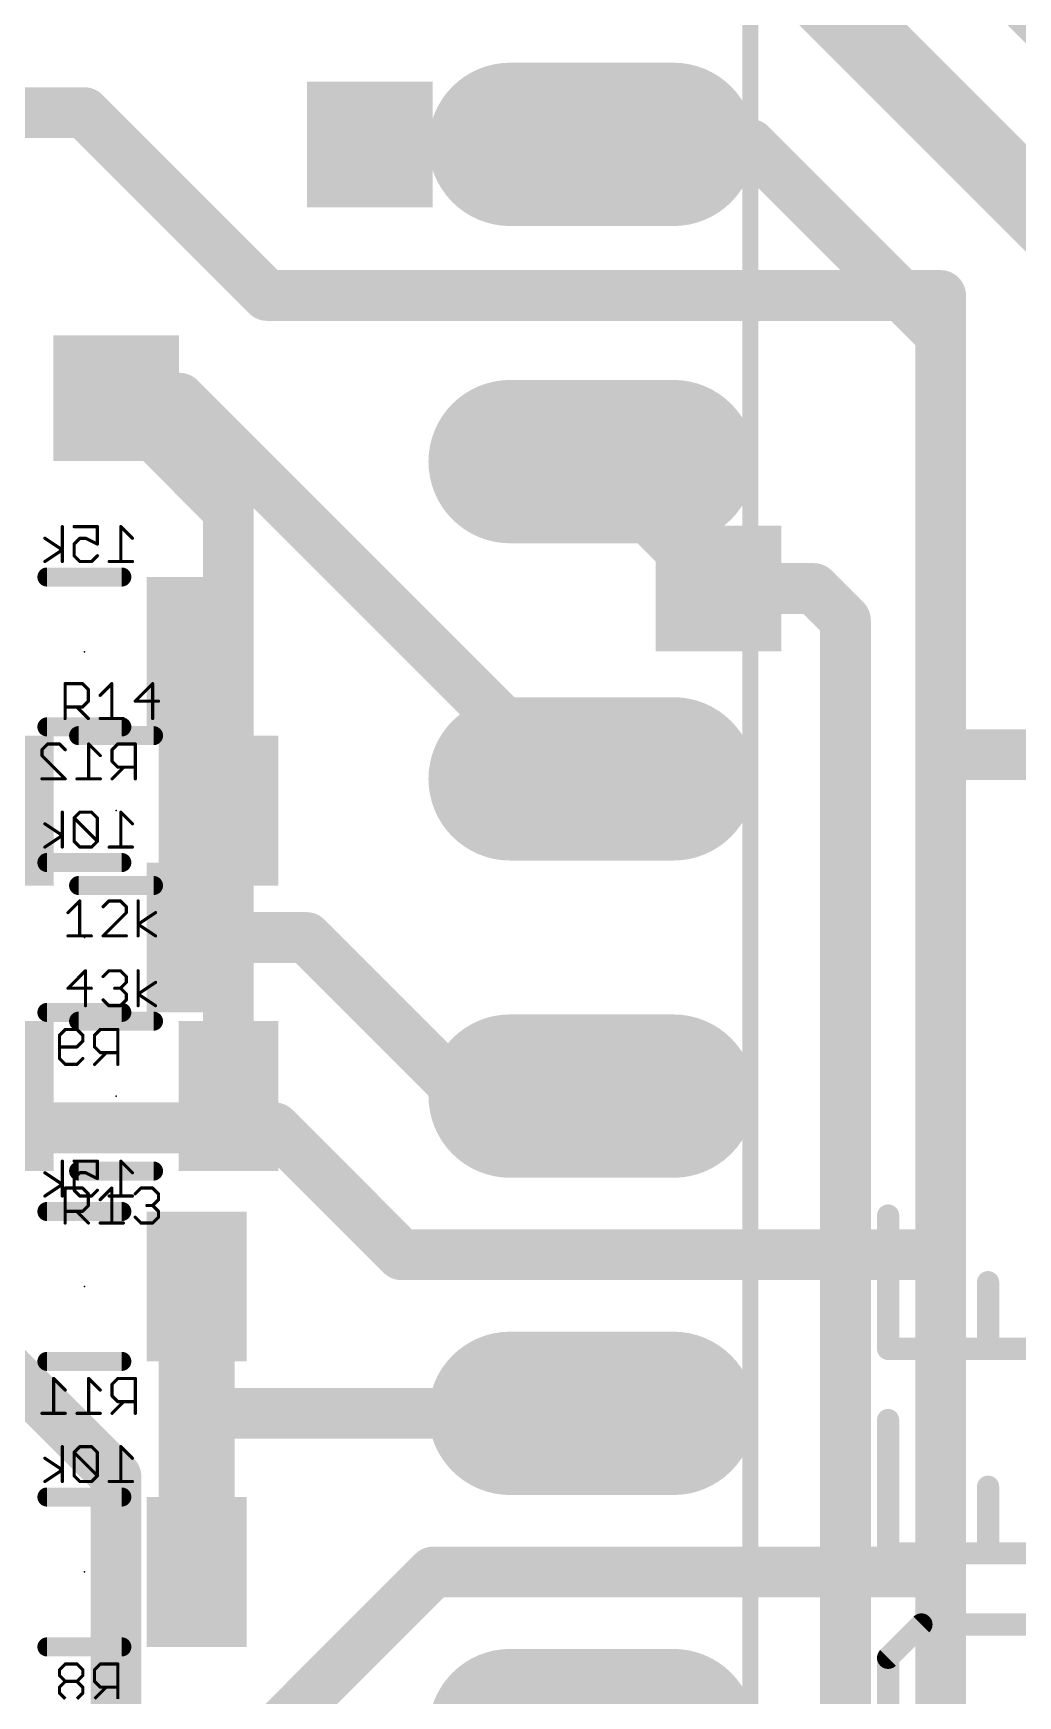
# Model space of a CAD drawing. Extents: x 0 to 107, y 0 to 139.
# Drawn here: x 60.04 to 67.93, y 72.67 to 85.98 of the extents above; entities that cross this region are included whole.
import ezdxf

# ---------------------------------------------------------------- set-up
doc = ezdxf.new("R2010")
doc.units = 0
for name, color, linetype in [('1', 14, 'CONTINUOUS'), ('16', 174, 'CONTINUOUS'), ('17', 94, 'CONTINUOUS'), ('18', 94, 'CONTINUOUS'), ('21', 250, 'CONTINUOUS'), ('22', 250, 'CONTINUOUS'), ('23', 178, 'CONTINUOUS'), ('24', 178, 'CONTINUOUS'), ('25', 250, 'CONTINUOUS'), ('26', 250, 'CONTINUOUS'), ('27', 250, 'CONTINUOUS'), ('28', 250, 'CONTINUOUS')]:
    doc.layers.add(name, color=color, linetype=linetype)

# ---------------------------------------------------------------- blocks, each defined once
blk = doc.blocks.new('RECT')
blk.add_solid([(-0.5, -0.5), (0.5, -0.5), (-0.5, 0.5), (0.5, 0.5)])
blk = doc.blocks.new('LONGP100')
at = {"const_width": 1}
blk.add_lwpolyline([(-0.5, 0), (0.5, 0)], dxfattribs=at)
at = {"const_width": 0.5}
for points in [[(-0.5, 0.25, 1), (-0.5, -0.25)], [(0.5, -0.25, 1), (0.5, 0.25)]]:
    blk.add_lwpolyline(points, format="xyb", dxfattribs=at)
blk = doc.blocks.new('SQUAREV')
blk.add_solid([(-0.5, -0.5), (0.5, -0.5), (-0.5, 0.5), (0.5, 0.5)])

msp = doc.modelspace()

# ---------------------------------------------------------------- linework, layer by layer
at = {"layer": '1'}
for points, const_width in [([(70.104, 84.074), (66.802, 87.376)], 0.4064), ([(66.294, 86.36), (68.58, 84.074)], 0.6096), ([(62.738, 85.09), (65.786, 85.09)], 0.4064), ([(65.786, 85.09), (67.31, 83.566)], 0.4064), ([(67.31, 83.566), (67.31, 68.072)], 0.4064), ([(61.606, 82.158), (60.706, 83.058)], 0.4064), ([(61.606, 79.756), (61.606, 82.158)], 0.4064), ([(65.532, 81.534), (66.294, 81.534)], 0.4064), ([(66.294, 81.534), (66.548, 81.28)], 0.4064), ([(66.548, 81.28), (66.548, 68.58)], 0.4064), ([(61.606, 77.47), (61.606, 79.756)], 0.4064), ([(60.706, 74.422), (59.806, 75.322)], 0.4064), ([(60.706, 72.02), (60.706, 74.422)], 0.4064)]:
    msp.add_lwpolyline(points, dxfattribs=dict(at, const_width=const_width))
at = {"layer": '1', "const_width": 0.2032}
for points in [[(62.738, 85.1916, 1), (62.738, 84.9884)], [(65.8578, 85.1618, 1), (65.7142, 85.0182)], [(65.786, 84.9884, 1), (65.786, 85.1916)], [(67.4116, 83.566, 1), (67.2084, 83.566)], [(67.2382, 83.4942, 1), (67.3818, 83.6378)], [(60.7778, 83.1298, 1), (60.6342, 82.9862)], [(61.7076, 82.158, 1), (61.5044, 82.158)], [(61.5342, 82.0862, 1), (61.6778, 82.2298)], [(65.532, 81.6356, 1), (65.532, 81.4324)], [(66.3658, 81.6058, 1), (66.2222, 81.4622)], [(66.294, 81.4324, 1), (66.294, 81.6356)], [(66.6496, 81.28, 1), (66.4464, 81.28)], [(66.4762, 81.2082, 1), (66.6198, 81.3518)], [(61.7076, 79.756, 1), (61.5044, 79.756)], [(61.5044, 79.756, 1), (61.7076, 79.756)], [(61.5044, 77.47, 1), (61.7076, 77.47)], [(60.8076, 74.422, 1), (60.6044, 74.422)], [(60.6342, 74.3502, 1), (60.7778, 74.4938)]]:
    msp.add_lwpolyline(points, format="xyb", dxfattribs=at)
at = {"layer": '16'}
for points, const_width in [([(60.452, 85.344), (59.182, 85.344)], 0.4064), ([(61.916, 83.88), (60.452, 85.344)], 0.4064), ([(64.516, 85.09), (62.738, 85.09)], 0.4064), ([(67.31, 83.88), (61.916, 83.88)], 0.4064), ([(67.31, 83.88), (67.31, 80.204)], 0.4064), ([(61.214, 83.058), (60.706, 83.058)], 0.4064), ([(64.262, 80.01), (61.214, 83.058)], 0.4064), ([(64.516, 82.55), (65.532, 81.534)], 0.4064), ([(61.352, 81.026), (61.352, 78.74)], 0.6096), ([(67.31, 80.204), (67.31, 76.2)], 0.4064), ([(70.231, 80.204), (67.31, 80.204)], 0.4064), ([(64.516, 80.01), (64.262, 80.01)], 0.4064), ([(62.23, 78.74), (61.352, 78.74)], 0.4064), ([(63.5, 77.47), (62.23, 78.74)], 0.4064), ([(64.516, 77.47), (63.5, 77.47)], 0.4064), ([(61.976, 77.216), (59.552, 77.216)], 0.4064), ([(62.992, 76.2), (61.976, 77.216)], 0.4064), ([(67.31, 76.2), (62.992, 76.2)], 0.4064), ([(67.31, 76.2), (67.31, 73.66)], 0.4064), ([(61.352, 75.946), (61.352, 74.93)], 0.6096), ([(61.352, 74.93), (61.352, 73.66)], 0.6096), ([(64.516, 74.93), (61.352, 74.93)], 0.4064), ([(63.246, 73.66), (61.976, 72.39)], 0.4064), ([(67.31, 73.66), (63.246, 73.66)], 0.4064), ([(67.31, 70.298), (67.31, 73.66)], 0.4064)]:
    msp.add_lwpolyline(points, dxfattribs=dict(at, const_width=const_width))
for points, const_width in [([(60.5238, 85.4158, 1), (60.3802, 85.2722)], 0.2032), ([(60.452, 85.2424, 1), (60.452, 85.4456)], 0.2032), ([(62.738, 85.1916, 1), (62.738, 84.9884)], 0.2032), ([(64.516, 84.9884, 1), (64.516, 85.1916)], 0.2032), ([(61.916, 83.9816, 1), (61.916, 83.7784)], 0.2032), ([(61.8442, 83.8082, 1), (61.9878, 83.9518)], 0.2032), ([(67.4116, 83.88, 1), (67.2084, 83.88)], 0.2032), ([(67.31, 83.7784, 1), (67.31, 83.9816)], 0.2032), ([(60.706, 83.1596, 1), (60.706, 82.9564)], 0.2032), ([(61.2858, 83.1298, 1), (61.1422, 82.9862)], 0.2032), ([(61.214, 82.9564, 1), (61.214, 83.1596)], 0.2032), ([(64.5878, 82.6218, 1), (64.4442, 82.4782)], 0.2032), ([(65.4602, 81.4622, 1), (65.6038, 81.6058)], 0.2032), ([(61.5044, 81.026, 1), (61.1996, 81.026)], 0.3048), ([(67.4116, 80.204, 1), (67.2084, 80.204)], 0.2032), ([(67.31, 80.3056, 1), (67.31, 80.1024)], 0.2032), ([(67.2084, 80.204, 1), (67.4116, 80.204)], 0.2032), ([(64.262, 80.1116, 1), (64.262, 79.9084)], 0.2032), ([(64.1902, 79.9382, 1), (64.3338, 80.0818)], 0.2032), ([(64.516, 79.9084, 1), (64.516, 80.1116)], 0.2032), ([(61.352, 78.8416, 1), (61.352, 78.6384)], 0.2032), ([(62.3018, 78.8118, 1), (62.1582, 78.6682)], 0.2032), ([(62.23, 78.6384, 1), (62.23, 78.8416)], 0.2032), ([(61.1996, 78.74, 1), (61.5044, 78.74)], 0.3048), ([(63.5, 77.5716, 1), (63.5, 77.3684)], 0.2032), ([(63.4282, 77.3982, 1), (63.5718, 77.5418)], 0.2032), ([(64.516, 77.3684, 1), (64.516, 77.5716)], 0.2032), ([(62.0478, 77.2878, 1), (61.9042, 77.1442)], 0.2032), ([(61.976, 77.1144, 1), (61.976, 77.3176)], 0.2032), ([(62.992, 76.3016, 1), (62.992, 76.0984)], 0.2032), ([(62.9202, 76.1282, 1), (63.0638, 76.2718)], 0.2032), ([(67.4116, 76.2, 1), (67.2084, 76.2)], 0.2032), ([(67.2084, 76.2, 1), (67.4116, 76.2)], 0.2032), ([(67.31, 76.0984, 1), (67.31, 76.3016)], 0.2032), ([(61.5044, 75.946, 1), (61.1996, 75.946)], 0.3048), ([(61.5044, 74.93, 1), (61.1996, 74.93)], 0.3048), ([(61.1996, 74.93, 1), (61.5044, 74.93)], 0.3048), ([(61.352, 75.0316, 1), (61.352, 74.8284)], 0.2032), ([(64.516, 74.8284, 1), (64.516, 75.0316)], 0.2032), ([(61.1996, 73.66, 1), (61.5044, 73.66)], 0.3048), ([(63.246, 73.7616, 1), (63.246, 73.5584)], 0.2032), ([(63.3178, 73.5882, 1), (63.1742, 73.7318)], 0.2032), ([(67.4116, 73.66, 1), (67.2084, 73.66)], 0.2032), ([(67.2084, 73.66, 1), (67.4116, 73.66)], 0.2032), ([(67.31, 73.5584, 1), (67.31, 73.7616)], 0.2032)]:
    msp.add_lwpolyline(points, format="xyb", dxfattribs=dict(at, const_width=const_width))
at = {"layer": '21'}
for points, const_width in [([(65.786, 104.14), (65.786, 68.58)], 0.127), ([(60.406, 80.356), (61.006, 80.356)], 0.1524), ([(60.406, 79.156), (61.006, 79.156)], 0.1524), ([(61.006, 78.07), (60.406, 78.07)], 0.1524), ([(61.006, 76.87), (60.406, 76.87)], 0.1524)]:
    msp.add_lwpolyline(points, dxfattribs=dict(at, const_width=const_width))
at = {"layer": '21', "const_width": 0.0762}
for points in [[(60.406, 80.3941, 1), (60.406, 80.3179)], [(61.006, 80.3179, 1), (61.006, 80.3941)], [(60.406, 79.1941, 1), (60.406, 79.1179)], [(61.006, 79.1179, 1), (61.006, 79.1941)], [(60.406, 78.1081, 1), (60.406, 78.0319)], [(61.006, 78.0319, 1), (61.006, 78.1081)], [(60.406, 76.9081, 1), (60.406, 76.8319)], [(61.006, 76.8319, 1), (61.006, 76.9081)]]:
    msp.add_lwpolyline(points, format="xyb", dxfattribs=at)
at = {"layer": '22', "const_width": 0.1524}
for points in [[(60.152, 81.626), (60.752, 81.626)], [(60.152, 80.426), (60.752, 80.426)], [(60.152, 79.34), (60.752, 79.34)], [(60.152, 78.14), (60.752, 78.14)], [(60.152, 76.546), (60.752, 76.546)], [(60.152, 75.346), (60.752, 75.346)], [(60.152, 74.26), (60.752, 74.26)], [(60.152, 73.06), (60.752, 73.06)]]:
    msp.add_lwpolyline(points, dxfattribs=at)
at = {"layer": '22', "const_width": 0.0762}
for points in [[(60.152, 81.6641, 1), (60.152, 81.5879)], [(60.752, 81.5879, 1), (60.752, 81.6641)], [(60.152, 80.4641, 1), (60.152, 80.3879)], [(60.752, 80.3879, 1), (60.752, 80.4641)], [(60.152, 79.3781, 1), (60.152, 79.3019)], [(60.752, 79.3019, 1), (60.752, 79.3781)], [(60.152, 78.1781, 1), (60.152, 78.1019)], [(60.752, 78.1019, 1), (60.752, 78.1781)], [(60.152, 76.5841, 1), (60.152, 76.5079)], [(60.752, 76.5079, 1), (60.752, 76.5841)], [(60.152, 75.3841, 1), (60.152, 75.3079)], [(60.752, 75.3079, 1), (60.752, 75.3841)], [(60.152, 74.2981, 1), (60.152, 74.2219)], [(60.752, 74.2219, 1), (60.752, 74.2981)], [(60.152, 73.0981, 1), (60.152, 73.0219)], [(60.752, 73.0219, 1), (60.752, 73.0981)]]:
    msp.add_lwpolyline(points, format="xyb", dxfattribs=at)
at = {"layer": '23'}
for p in [(60.706, 79.756), (60.706, 77.47)]:
    msp.add_point(p, dxfattribs=at)
at = {"layer": '24'}
for p in [(60.452, 81.026), (60.452, 78.74), (60.452, 75.946), (60.452, 73.66)]:
    msp.add_point(p, dxfattribs=at)
at = {"layer": '25'}
for points, const_width in [([(60.2977, 80.4926), (60.2977, 80.7722)], 0.0254), ([(60.2977, 80.7722), (60.4375, 80.7722)], 0.0254), ([(60.4375, 80.7722), (60.4841, 80.7256)], 0.0254), ([(60.4841, 80.7256), (60.4841, 80.6324)], 0.0254), ([(60.5784, 80.679), (60.6716, 80.7722)], 0.0254), ([(60.6716, 80.7722), (60.6716, 80.4926)], 0.0254), ([(60.9988, 80.7722), (60.859, 80.6324)], 0.0254), ([(60.9988, 80.4926), (60.9988, 80.7722)], 0.0254), ([(60.4375, 80.5858), (60.2977, 80.5858)], 0.0254), ([(60.3909, 80.5858), (60.4841, 80.4926)], 0.0254), ([(60.4841, 80.6324), (60.4375, 80.5858)], 0.0254), ([(60.859, 80.6324), (61.0455, 80.6324)], 0.0254), ([(60.5784, 80.4926), (60.7648, 80.4926)], 0.0254), ([(60.2977, 76.454), (60.2977, 76.7336)], 0.0254), ([(60.2977, 76.7336), (60.4375, 76.7336)], 0.0254), ([(60.4375, 76.7336), (60.4841, 76.687)], 0.0254), ([(60.4841, 76.687), (60.4841, 76.5938)], 0.0254), ([(60.5784, 76.6404), (60.6716, 76.7336)], 0.0254), ([(60.6716, 76.7336), (60.6716, 76.454)], 0.0254), ([(60.859, 76.687), (60.9056, 76.7336)], 0.0254), ([(60.9056, 76.7336), (60.9988, 76.7336)], 0.0254), ([(60.9988, 76.7336), (61.0454, 76.687)], 0.0254), ([(61.0454, 76.687), (61.0454, 76.6404)], 0.0254), ([(60.4375, 76.5472), (60.2977, 76.5472)], 0.0254), ([(60.3909, 76.5472), (60.4841, 76.454)], 0.0254), ([(60.4841, 76.5938), (60.4375, 76.5472)], 0.0254), ([(60.9988, 76.5938), (60.9522, 76.5938)], 0.0254), ([(61.0454, 76.6404), (60.9988, 76.5938)], 0.0254), ([(60.9988, 76.5938), (61.0454, 76.5472)], 0.0254), ([(61.0454, 76.5472), (61.0454, 76.5006)], 0.0254), ([(66.8895, 75.4462), (66.8895, 76.514)], 0.1778), ([(60.5784, 76.454), (60.7648, 76.454)], 0.0254), ([(60.9056, 76.454), (60.859, 76.5006)], 0.0254), ([(60.9988, 76.454), (60.9056, 76.454)], 0.0254), ([(61.0454, 76.5006), (60.9988, 76.454)], 0.0254), ([(67.6903, 75.4462), (67.6903, 75.9801)], 0.1778), ([(68.4911, 75.4462), (66.8895, 75.4462)], 0.1778), ([(66.8895, 73.8091), (66.8895, 74.8768)], 0.1778), ([(67.6903, 73.8091), (67.6903, 74.3429)], 0.1778), ([(68.4911, 73.8091), (66.8895, 73.8091)], 0.1778), ([(67.1565, 73.2396), (66.8895, 72.9727)], 0.1778), ([(68.2242, 73.2396), (67.1565, 73.2396)], 0.1778), ([(66.8895, 72.9727), (66.8895, 72.4389)], 0.1778)]:
    msp.add_lwpolyline(points, dxfattribs=dict(at, const_width=const_width))
for points, const_width in [([(60.2977, 80.7786, 1), (60.2977, 80.7659)], 0.0127), ([(60.3041, 80.7722, 1), (60.2914, 80.7722)], 0.0127), ([(60.442, 80.7767, 1), (60.433, 80.7677)], 0.0127), ([(60.4375, 80.7659, 1), (60.4375, 80.7786)], 0.0127), ([(60.4905, 80.7256, 1), (60.4778, 80.7256)], 0.0127), ([(60.4797, 80.7211, 1), (60.4886, 80.7301)], 0.0127), ([(60.5739, 80.6835, 1), (60.5829, 80.6745)], 0.0127), ([(60.6779, 80.7722, 1), (60.6652, 80.7722)], 0.0127), ([(60.6761, 80.7677, 1), (60.6671, 80.7767)], 0.0127), ([(61.0052, 80.7722, 1), (60.9925, 80.7722)], 0.0127), ([(61.0033, 80.7677, 1), (60.9944, 80.7767)], 0.0127), ([(60.2977, 80.5922, 1), (60.2977, 80.5795)], 0.0127), ([(60.3954, 80.5903, 1), (60.3864, 80.5813)], 0.0127), ([(60.433, 80.5903, 1), (60.442, 80.5813)], 0.0127), ([(60.4375, 80.5795, 1), (60.4375, 80.5922)], 0.0127), ([(60.4778, 80.6324, 1), (60.4905, 80.6324)], 0.0127), ([(60.4886, 80.6279, 1), (60.4797, 80.6369)], 0.0127), ([(60.859, 80.6388, 1), (60.859, 80.6261)], 0.0127), ([(60.8545, 80.6369, 1), (60.8635, 80.6279)], 0.0127), ([(61.0455, 80.6261, 1), (61.0455, 80.6388)], 0.0127), ([(60.2914, 80.4926, 1), (60.3041, 80.4926)], 0.0127), ([(60.4797, 80.4881, 1), (60.4886, 80.4971)], 0.0127), ([(60.5784, 80.499, 1), (60.5784, 80.4863)], 0.0127), ([(60.6652, 80.4926, 1), (60.6779, 80.4926)], 0.0127), ([(60.7648, 80.4863, 1), (60.7648, 80.499)], 0.0127), ([(60.9925, 80.4926, 1), (61.0052, 80.4926)], 0.0127), ([(60.2977, 76.74, 1), (60.2977, 76.7273)], 0.0127), ([(60.3041, 76.7336, 1), (60.2914, 76.7336)], 0.0127), ([(60.442, 76.7381, 1), (60.433, 76.7291)], 0.0127), ([(60.4375, 76.7273, 1), (60.4375, 76.74)], 0.0127), ([(60.4905, 76.687, 1), (60.4778, 76.687)], 0.0127), ([(60.4797, 76.6825, 1), (60.4886, 76.6915)], 0.0127), ([(60.6779, 76.7336, 1), (60.6652, 76.7336)], 0.0127), ([(60.6761, 76.7291, 1), (60.6671, 76.7381)], 0.0127), ([(60.8545, 76.6915, 1), (60.8635, 76.6825)], 0.0127), ([(60.9056, 76.74, 1), (60.9056, 76.7273)], 0.0127), ([(60.9101, 76.7291, 1), (60.9011, 76.7381)], 0.0127), ([(61.0033, 76.7381, 1), (60.9944, 76.7291)], 0.0127), ([(60.9988, 76.7273, 1), (60.9988, 76.74)], 0.0127), ([(61.0518, 76.687, 1), (61.0391, 76.687)], 0.0127), ([(61.041, 76.6825, 1), (61.0499, 76.6915)], 0.0127), ([(60.2977, 76.5536, 1), (60.2977, 76.5409)], 0.0127), ([(60.3954, 76.5517, 1), (60.3864, 76.5427)], 0.0127), ([(60.433, 76.5517, 1), (60.442, 76.5427)], 0.0127), ([(60.4375, 76.5409, 1), (60.4375, 76.5536)], 0.0127), ([(60.4778, 76.5938, 1), (60.4905, 76.5938)], 0.0127), ([(60.4886, 76.5893, 1), (60.4797, 76.5983)], 0.0127), ([(60.5739, 76.6449, 1), (60.5829, 76.6359)], 0.0127), ([(60.9522, 76.6002, 1), (60.9522, 76.5875)], 0.0127), ([(61.0033, 76.5983, 1), (60.9944, 76.5893)], 0.0127), ([(60.9944, 76.5983, 1), (61.0033, 76.5893)], 0.0127), ([(60.9988, 76.5875, 1), (60.9988, 76.6002)], 0.0127), ([(61.0391, 76.6404, 1), (61.0518, 76.6404)], 0.0127), ([(61.0518, 76.5472, 1), (61.0391, 76.5472)], 0.0127), ([(61.0499, 76.6359, 1), (61.041, 76.6449)], 0.0127), ([(61.041, 76.5427, 1), (61.0499, 76.5517)], 0.0127), ([(66.934, 76.514, 1), (66.8451, 76.514)], 0.0889), ([(60.2914, 76.454, 1), (60.3041, 76.454)], 0.0127), ([(60.4797, 76.4495, 1), (60.4886, 76.4585)], 0.0127), ([(60.5784, 76.4604, 1), (60.5784, 76.4477)], 0.0127), ([(60.6652, 76.454, 1), (60.6779, 76.454)], 0.0127), ([(60.7648, 76.4477, 1), (60.7648, 76.4604)], 0.0127), ([(60.8635, 76.5051, 1), (60.8545, 76.4961)], 0.0127), ([(60.9056, 76.4604, 1), (60.9056, 76.4477)], 0.0127), ([(60.9011, 76.4495, 1), (60.9101, 76.4585)], 0.0127), ([(60.9944, 76.4585, 1), (61.0033, 76.4495)], 0.0127), ([(60.9988, 76.4477, 1), (60.9988, 76.4604)], 0.0127), ([(61.0391, 76.5006, 1), (61.0518, 76.5006)], 0.0127), ([(61.0499, 76.4961, 1), (61.041, 76.5051)], 0.0127), ([(67.7348, 75.9801, 1), (67.6459, 75.9801)], 0.0889), ([(66.8895, 75.4907, 1), (66.8895, 75.4018)], 0.0889), ([(66.8451, 75.4462, 1), (66.934, 75.4462)], 0.0889), ([(67.6459, 75.4462, 1), (67.7348, 75.4462)], 0.0889), ([(66.934, 74.8768, 1), (66.8451, 74.8768)], 0.0889), ([(67.7348, 74.3429, 1), (67.6459, 74.3429)], 0.0889), ([(66.8895, 73.8535, 1), (66.8895, 73.7646)], 0.0889), ([(66.8451, 73.8091, 1), (66.934, 73.8091)], 0.0889), ([(67.6459, 73.8091, 1), (67.7348, 73.8091)], 0.0889), ([(67.1565, 73.2841, 1), (67.1565, 73.1952)], 0.0889), ([(67.1879, 73.2082, 1), (67.125, 73.2711)], 0.0889), ([(66.934, 72.9727, 1), (66.8451, 72.9727)], 0.0889), ([(66.8581, 73.0041, 1), (66.921, 72.9413)], 0.0889)]:
    msp.add_lwpolyline(points, format="xyb", dxfattribs=dict(at, const_width=const_width))
at = {"layer": '26', "const_width": 0.0254}
for points in [[(60.1126, 80.243), (60.1592, 80.2896)], [(60.1592, 80.2896), (60.2524, 80.2896)], [(60.2524, 80.2896), (60.299, 80.243)], [(60.5796, 80.1964), (60.4864, 80.2896)], [(60.4864, 80.2896), (60.4864, 80.01)], [(60.7205, 80.2896), (60.6739, 80.243)], [(60.8603, 80.2896), (60.7205, 80.2896)], [(60.8603, 80.01), (60.8603, 80.2896)], [(60.1126, 80.1964), (60.1126, 80.243)], [(60.299, 80.01), (60.1126, 80.1964)], [(60.6739, 80.243), (60.6739, 80.1498)], [(60.6739, 80.1498), (60.7205, 80.1032)], [(60.1126, 80.01), (60.299, 80.01)], [(60.5796, 80.01), (60.3932, 80.01)], [(60.7671, 80.1032), (60.6739, 80.01)], [(60.7205, 80.1032), (60.8603, 80.1032)], [(60.2529, 77.957), (60.2995, 78.0036)], [(60.2995, 78.0036), (60.3927, 78.0036)], [(60.3927, 78.0036), (60.4393, 77.957)], [(60.5801, 78.0036), (60.5335, 77.957)], [(60.72, 78.0036), (60.5801, 78.0036)], [(60.72, 77.724), (60.72, 78.0036)], [(60.2529, 77.7706), (60.2529, 77.957)], [(60.3927, 77.8638), (60.2529, 77.8638)], [(60.4393, 77.9104), (60.3927, 77.8638)], [(60.4393, 77.957), (60.4393, 77.9104)], [(60.5335, 77.957), (60.5335, 77.8638)], [(60.5335, 77.8638), (60.5801, 77.8172)], [(60.2995, 77.724), (60.2529, 77.7706)], [(60.3927, 77.724), (60.2995, 77.724)], [(60.4393, 77.7706), (60.3927, 77.724)], [(60.6267, 77.8172), (60.5335, 77.724)], [(60.5801, 77.8172), (60.72, 77.8172)], [(60.299, 75.1164), (60.2058, 75.2096)], [(60.2058, 75.2096), (60.2058, 74.93)], [(60.5796, 75.1164), (60.4864, 75.2096)], [(60.4864, 75.2096), (60.4864, 74.93)], [(60.7205, 75.2096), (60.6739, 75.163)], [(60.8603, 75.2096), (60.7205, 75.2096)], [(60.8603, 74.93), (60.8603, 75.2096)], [(60.6739, 75.163), (60.6739, 75.0698)], [(60.6739, 75.0698), (60.7205, 75.0232)], [(60.299, 74.93), (60.1126, 74.93)], [(60.5796, 74.93), (60.3932, 74.93)], [(60.7671, 75.0232), (60.6739, 74.93)], [(60.7205, 75.0232), (60.8603, 75.0232)], [(60.2995, 72.9236), (60.2529, 72.877)], [(60.2529, 72.877), (60.2529, 72.8304)], [(60.2529, 72.8304), (60.2995, 72.7838)], [(60.3927, 72.9236), (60.2995, 72.9236)], [(60.4393, 72.877), (60.3927, 72.9236)], [(60.3927, 72.7838), (60.4393, 72.8304)], [(60.4393, 72.8304), (60.4393, 72.877)], [(60.5801, 72.9236), (60.5335, 72.877)], [(60.5335, 72.877), (60.5335, 72.7838)], [(60.72, 72.9236), (60.5801, 72.9236)], [(60.72, 72.644), (60.72, 72.9236)], [(60.2995, 72.7838), (60.2529, 72.7372)], [(60.2529, 72.7372), (60.2529, 72.6906)], [(60.2529, 72.6906), (60.2995, 72.644)], [(60.3927, 72.7838), (60.2995, 72.7838)], [(60.4393, 72.7372), (60.3927, 72.7838)], [(60.3927, 72.644), (60.4393, 72.6906)], [(60.4393, 72.6906), (60.4393, 72.7372)], [(60.5335, 72.7838), (60.5801, 72.7372)], [(60.6267, 72.7372), (60.5335, 72.644)], [(60.5801, 72.7372), (60.72, 72.7372)]]:
    msp.add_lwpolyline(points, dxfattribs=at)
at = {"layer": '26', "const_width": 0.0127}
for points in [[(60.1592, 80.296, 1), (60.1592, 80.2833)], [(60.1636, 80.2851, 1), (60.1547, 80.2941)], [(60.2569, 80.2941, 1), (60.2479, 80.2851)], [(60.2524, 80.2833, 1), (60.2524, 80.296)], [(60.4909, 80.2941, 1), (60.4819, 80.2851)], [(60.4928, 80.2896, 1), (60.4801, 80.2896)], [(60.7205, 80.296, 1), (60.7205, 80.2833)], [(60.725, 80.2851, 1), (60.716, 80.2941)], [(60.8666, 80.2896, 1), (60.8539, 80.2896)], [(60.8603, 80.2833, 1), (60.8603, 80.296)], [(60.1189, 80.243, 1), (60.1062, 80.243)], [(60.1081, 80.2475, 1), (60.117, 80.2385)], [(60.117, 80.2009, 1), (60.1081, 80.1919)], [(60.1062, 80.1964, 1), (60.1189, 80.1964)], [(60.2945, 80.2385, 1), (60.3035, 80.2475)], [(60.5751, 80.1919, 1), (60.5841, 80.2009)], [(60.6802, 80.243, 1), (60.6675, 80.243)], [(60.6694, 80.2475, 1), (60.6783, 80.2385)], [(60.6783, 80.1543, 1), (60.6694, 80.1453)], [(60.6675, 80.1498, 1), (60.6802, 80.1498)], [(60.1126, 80.0164, 1), (60.1126, 80.0037)], [(60.2945, 80.0055, 1), (60.3035, 80.0145)], [(60.299, 80.0037, 1), (60.299, 80.0164)], [(60.3932, 80.0164, 1), (60.3932, 80.0037)], [(60.4801, 80.01, 1), (60.4928, 80.01)], [(60.5796, 80.0037, 1), (60.5796, 80.0164)], [(60.6694, 80.0145, 1), (60.6783, 80.0055)], [(60.7205, 80.1096, 1), (60.7205, 80.0969)], [(60.716, 80.0987, 1), (60.725, 80.1077)], [(60.7716, 80.0987, 1), (60.7626, 80.1077)], [(60.8539, 80.01, 1), (60.8666, 80.01)], [(60.8603, 80.0969, 1), (60.8603, 80.1096)], [(60.2995, 78.01, 1), (60.2995, 77.9973)], [(60.304, 77.9991, 1), (60.295, 78.0081)], [(60.3972, 78.0081, 1), (60.3882, 77.9991)], [(60.3927, 77.9973, 1), (60.3927, 78.01)], [(60.5801, 78.01, 1), (60.5801, 77.9973)], [(60.5846, 77.9991, 1), (60.5756, 78.0081)], [(60.7263, 78.0036, 1), (60.7136, 78.0036)], [(60.72, 77.9973, 1), (60.72, 78.01)], [(60.2592, 77.957, 1), (60.2465, 77.957)], [(60.2484, 77.9615, 1), (60.2574, 77.9525)], [(60.2529, 77.8702, 1), (60.2529, 77.8575)], [(60.3882, 77.8683, 1), (60.3972, 77.8593)], [(60.3927, 77.8575, 1), (60.3927, 77.8702)], [(60.4457, 77.957, 1), (60.433, 77.957)], [(60.433, 77.9104, 1), (60.4457, 77.9104)], [(60.4348, 77.9525, 1), (60.4438, 77.9615)], [(60.4438, 77.9059, 1), (60.4348, 77.9149)], [(60.529, 77.9615, 1), (60.538, 77.9525)], [(60.538, 77.8683, 1), (60.529, 77.8593)], [(60.5399, 77.957, 1), (60.5272, 77.957)], [(60.5272, 77.8638, 1), (60.5399, 77.8638)], [(60.2465, 77.7706, 1), (60.2592, 77.7706)], [(60.2574, 77.7751, 1), (60.2484, 77.7661)], [(60.2995, 77.7304, 1), (60.2995, 77.7177)], [(60.295, 77.7195, 1), (60.304, 77.7285)], [(60.3882, 77.7285, 1), (60.3972, 77.7195)], [(60.3927, 77.7177, 1), (60.3927, 77.7304)], [(60.4438, 77.7661, 1), (60.4348, 77.7751)], [(60.529, 77.7285, 1), (60.538, 77.7195)], [(60.5801, 77.8236, 1), (60.5801, 77.8109)], [(60.5756, 77.8127, 1), (60.5846, 77.8217)], [(60.6312, 77.8127, 1), (60.6223, 77.8217)], [(60.72, 77.8109, 1), (60.72, 77.8236)], [(60.7136, 77.724, 1), (60.7263, 77.724)], [(60.2121, 75.2096, 1), (60.1994, 75.2096)], [(60.2103, 75.2141, 1), (60.2013, 75.2051)], [(60.4909, 75.2141, 1), (60.4819, 75.2051)], [(60.4928, 75.2096, 1), (60.4801, 75.2096)], [(60.7205, 75.216, 1), (60.7205, 75.2033)], [(60.725, 75.2051, 1), (60.716, 75.2141)], [(60.8666, 75.2096, 1), (60.8539, 75.2096)], [(60.8603, 75.2033, 1), (60.8603, 75.216)], [(60.2945, 75.1119, 1), (60.3035, 75.1209)], [(60.5751, 75.1119, 1), (60.5841, 75.1209)], [(60.6802, 75.163, 1), (60.6675, 75.163)], [(60.6694, 75.1675, 1), (60.6783, 75.1585)], [(60.6783, 75.0743, 1), (60.6694, 75.0653)], [(60.6675, 75.0698, 1), (60.6802, 75.0698)], [(60.1126, 74.9364, 1), (60.1126, 74.9237)], [(60.299, 74.9237, 1), (60.299, 74.9364)], [(60.3932, 74.9364, 1), (60.3932, 74.9237)], [(60.5796, 74.9237, 1), (60.5796, 74.9364)], [(60.6694, 74.9345, 1), (60.6783, 74.9255)], [(60.7205, 75.0296, 1), (60.7205, 75.0169)], [(60.716, 75.0187, 1), (60.725, 75.0277)], [(60.7716, 75.0187, 1), (60.7626, 75.0277)], [(60.8603, 75.0169, 1), (60.8603, 75.0296)], [(60.1994, 74.93, 1), (60.2121, 74.93)], [(60.4801, 74.93, 1), (60.4928, 74.93)], [(60.8539, 74.93, 1), (60.8666, 74.93)], [(60.2592, 72.877, 1), (60.2465, 72.877)], [(60.2465, 72.8304, 1), (60.2592, 72.8304)], [(60.2484, 72.8815, 1), (60.2574, 72.8725)], [(60.2574, 72.8349, 1), (60.2484, 72.8259)], [(60.2995, 72.93, 1), (60.2995, 72.9173)], [(60.304, 72.9191, 1), (60.295, 72.9281)], [(60.3972, 72.9281, 1), (60.3882, 72.9191)], [(60.3927, 72.9173, 1), (60.3927, 72.93)], [(60.4457, 72.877, 1), (60.433, 72.877)], [(60.433, 72.8304, 1), (60.4457, 72.8304)], [(60.4348, 72.8725, 1), (60.4438, 72.8815)], [(60.4438, 72.8259, 1), (60.4348, 72.8349)], [(60.529, 72.8815, 1), (60.538, 72.8725)], [(60.5399, 72.877, 1), (60.5272, 72.877)], [(60.5801, 72.93, 1), (60.5801, 72.9173)], [(60.5846, 72.9191, 1), (60.5756, 72.9281)], [(60.7263, 72.9236, 1), (60.7136, 72.9236)], [(60.72, 72.9173, 1), (60.72, 72.93)], [(60.2592, 72.7372, 1), (60.2465, 72.7372)], [(60.2465, 72.6906, 1), (60.2592, 72.6906)], [(60.2484, 72.7417, 1), (60.2574, 72.7327)], [(60.2574, 72.6951, 1), (60.2484, 72.6861)], [(60.2995, 72.7902, 1), (60.2995, 72.7775)], [(60.304, 72.7793, 1), (60.295, 72.7883)], [(60.295, 72.7793, 1), (60.304, 72.7883)], [(60.3972, 72.7883, 1), (60.3882, 72.7793)], [(60.3882, 72.7883, 1), (60.3972, 72.7793)], [(60.3927, 72.7775, 1), (60.3927, 72.7902)], [(60.4457, 72.7372, 1), (60.433, 72.7372)], [(60.433, 72.6906, 1), (60.4457, 72.6906)], [(60.4348, 72.7327, 1), (60.4438, 72.7417)], [(60.4438, 72.6861, 1), (60.4348, 72.6951)], [(60.538, 72.7883, 1), (60.529, 72.7793)], [(60.5272, 72.7838, 1), (60.5399, 72.7838)], [(60.5801, 72.7436, 1), (60.5801, 72.7309)], [(60.5756, 72.7327, 1), (60.5846, 72.7417)], [(60.6312, 72.7327, 1), (60.6223, 72.7417)], [(60.72, 72.7309, 1), (60.72, 72.7436)]]:
    msp.add_lwpolyline(points, format="xyb", dxfattribs=at)
at = {"layer": '27', "const_width": 0.0254}
for points in [[(60.3211, 78.9391), (60.4143, 79.0323)], [(60.4143, 79.0323), (60.4143, 78.7527)], [(60.6484, 79.0323), (60.6018, 78.9857)], [(60.6018, 78.7527), (60.7882, 78.9391)], [(60.7416, 79.0323), (60.6484, 79.0323)], [(60.7882, 78.9857), (60.7416, 79.0323)], [(60.7882, 78.9391), (60.7882, 78.9857)], [(60.8824, 78.7527), (60.8824, 79.0323)], [(60.8824, 78.8459), (61.0222, 78.9391)], [(61.0222, 78.7527), (60.8824, 78.8459)], [(60.3211, 78.7527), (60.5075, 78.7527)], [(60.7882, 78.7527), (60.6018, 78.7527)], [(60.4609, 78.4735), (60.3211, 78.3337)], [(60.4609, 78.1939), (60.4609, 78.4735)], [(60.6018, 78.4269), (60.6484, 78.4735)], [(60.6484, 78.4735), (60.7416, 78.4735)], [(60.7416, 78.4735), (60.7882, 78.4269)], [(60.7882, 78.4269), (60.7882, 78.3803)], [(60.8824, 78.1939), (60.8824, 78.4735)], [(60.3211, 78.3337), (60.5075, 78.3337)], [(60.7416, 78.3337), (60.695, 78.3337)], [(60.7882, 78.3803), (60.7416, 78.3337)], [(60.7416, 78.3337), (60.7882, 78.2871)], [(60.7882, 78.2871), (60.7882, 78.2405)], [(60.8824, 78.2871), (61.0222, 78.3803)], [(61.0222, 78.1939), (60.8824, 78.2871)], [(60.6484, 78.1939), (60.6018, 78.2405)], [(60.7416, 78.1939), (60.6484, 78.1939)], [(60.7882, 78.2405), (60.7416, 78.1939)]]:
    msp.add_lwpolyline(points, dxfattribs=at)
at = {"layer": '27', "const_width": 0.0127}
for points in [[(60.3166, 78.9436, 1), (60.3256, 78.9346)], [(60.4207, 79.0323, 1), (60.408, 79.0323)], [(60.4188, 79.0278, 1), (60.4098, 79.0368)], [(60.5973, 78.9902, 1), (60.6062, 78.9812)], [(60.6484, 79.0387, 1), (60.6484, 79.026)], [(60.6529, 79.0278, 1), (60.6439, 79.0368)], [(60.7461, 79.0368, 1), (60.7371, 79.0278)], [(60.7416, 79.026, 1), (60.7416, 79.0387)], [(60.7945, 78.9857, 1), (60.7818, 78.9857)], [(60.7818, 78.9391, 1), (60.7945, 78.9391)], [(60.7837, 78.9812, 1), (60.7927, 78.9902)], [(60.7927, 78.9346, 1), (60.7837, 78.9436)], [(60.8888, 79.0323, 1), (60.8761, 79.0323)], [(61.0258, 78.9338, 1), (61.0187, 78.9444)], [(60.8859, 78.8512, 1), (60.8789, 78.8406)], [(60.8789, 78.8512, 1), (60.8859, 78.8406)], [(60.3211, 78.7591, 1), (60.3211, 78.7464)], [(60.408, 78.7527, 1), (60.4207, 78.7527)], [(60.5075, 78.7464, 1), (60.5075, 78.7591)], [(60.6018, 78.7591, 1), (60.6018, 78.7464)], [(60.5973, 78.7572, 1), (60.6062, 78.7482)], [(60.7882, 78.7464, 1), (60.7882, 78.7591)], [(60.8761, 78.7527, 1), (60.8888, 78.7527)], [(61.0187, 78.7474, 1), (61.0258, 78.758)], [(60.4673, 78.4735, 1), (60.4546, 78.4735)], [(60.4654, 78.469, 1), (60.4564, 78.478)], [(60.5973, 78.4314, 1), (60.6062, 78.4224)], [(60.6484, 78.4799, 1), (60.6484, 78.4672)], [(60.6529, 78.469, 1), (60.6439, 78.478)], [(60.7461, 78.478, 1), (60.7371, 78.469)], [(60.7416, 78.4672, 1), (60.7416, 78.4799)], [(60.7945, 78.4269, 1), (60.7818, 78.4269)], [(60.7837, 78.4224, 1), (60.7927, 78.4314)], [(60.8888, 78.4735, 1), (60.8761, 78.4735)], [(60.3211, 78.3401, 1), (60.3211, 78.3274)], [(60.3166, 78.3382, 1), (60.3256, 78.3292)], [(60.5075, 78.3274, 1), (60.5075, 78.3401)], [(60.695, 78.3401, 1), (60.695, 78.3274)], [(60.7461, 78.3382, 1), (60.7371, 78.3292)], [(60.7371, 78.3382, 1), (60.7461, 78.3292)], [(60.7416, 78.3274, 1), (60.7416, 78.3401)], [(60.7818, 78.3803, 1), (60.7945, 78.3803)], [(60.7945, 78.2871, 1), (60.7818, 78.2871)], [(60.7927, 78.3758, 1), (60.7837, 78.3848)], [(60.7837, 78.2826, 1), (60.7927, 78.2916)], [(60.8859, 78.2924, 1), (60.8789, 78.2818)], [(60.8789, 78.2924, 1), (60.8859, 78.2818)], [(61.0258, 78.375, 1), (61.0187, 78.3856)], [(60.4546, 78.1939, 1), (60.4673, 78.1939)], [(60.6062, 78.245, 1), (60.5973, 78.236)], [(60.6484, 78.2002, 1), (60.6484, 78.1876)], [(60.6439, 78.1894, 1), (60.6529, 78.1984)], [(60.7371, 78.1984, 1), (60.7461, 78.1894)], [(60.7416, 78.1876, 1), (60.7416, 78.2002)], [(60.7818, 78.2405, 1), (60.7945, 78.2405)], [(60.7927, 78.236, 1), (60.7837, 78.245)], [(60.8761, 78.1939, 1), (60.8888, 78.1939)], [(61.0187, 78.1886, 1), (61.0258, 78.1992)]]:
    msp.add_lwpolyline(points, format="xyb", dxfattribs=at)
at = {"layer": '28', "const_width": 0.0254}
for points in [[(60.2756, 81.7499), (60.2756, 82.0295)], [(60.3698, 82.0295), (60.5562, 82.0295)], [(60.5562, 82.0295), (60.5562, 81.8897)], [(60.8369, 81.9363), (60.7437, 82.0295)], [(60.7437, 82.0295), (60.7437, 81.7499)], [(60.2756, 81.8431), (60.1358, 81.9363)], [(60.4164, 81.9363), (60.3698, 81.8897)], [(60.3698, 81.8897), (60.3698, 81.7965)], [(60.463, 81.9363), (60.4164, 81.9363)], [(60.5562, 81.8897), (60.463, 81.9363)], [(60.1358, 81.7499), (60.2756, 81.8431)], [(60.3698, 81.7965), (60.4164, 81.7499)], [(60.4164, 81.7499), (60.5096, 81.7499)], [(60.5096, 81.7499), (60.5562, 81.7965)], [(60.8369, 81.7499), (60.6505, 81.7499)], [(60.2756, 79.4639), (60.2756, 79.7435)], [(60.4164, 79.7435), (60.3698, 79.6969)], [(60.5096, 79.7435), (60.4164, 79.7435)], [(60.5562, 79.6969), (60.5096, 79.7435)], [(60.8369, 79.6503), (60.7437, 79.7435)], [(60.7437, 79.7435), (60.7437, 79.4639)], [(60.2756, 79.5571), (60.1358, 79.6503)], [(60.3698, 79.6969), (60.3698, 79.5105)], [(60.5562, 79.5105), (60.3698, 79.6969)], [(60.5562, 79.5105), (60.5562, 79.6969)], [(60.1358, 79.4639), (60.2756, 79.5571)], [(60.3698, 79.5105), (60.4164, 79.4639)], [(60.4164, 79.4639), (60.5096, 79.4639)], [(60.5096, 79.4639), (60.5562, 79.5105)], [(60.8369, 79.4639), (60.6505, 79.4639)], [(60.2756, 76.6699), (60.2756, 76.9495)], [(60.3698, 76.9495), (60.5562, 76.9495)], [(60.5562, 76.9495), (60.5562, 76.8097)], [(60.8369, 76.8563), (60.7437, 76.9495)], [(60.7437, 76.9495), (60.7437, 76.6699)], [(60.2756, 76.7631), (60.1358, 76.8563)], [(60.4164, 76.8563), (60.3698, 76.8097)], [(60.3698, 76.8097), (60.3698, 76.7165)], [(60.463, 76.8563), (60.4164, 76.8563)], [(60.5562, 76.8097), (60.463, 76.8563)], [(60.1358, 76.6699), (60.2756, 76.7631)], [(60.3698, 76.7165), (60.4164, 76.6699)], [(60.4164, 76.6699), (60.5096, 76.6699)], [(60.5096, 76.6699), (60.5562, 76.7165)], [(60.8369, 76.6699), (60.6505, 76.6699)], [(60.2756, 74.3839), (60.2756, 74.6635)], [(60.4164, 74.6635), (60.3698, 74.6169)], [(60.5096, 74.6635), (60.4164, 74.6635)], [(60.5562, 74.6169), (60.5096, 74.6635)], [(60.8369, 74.5703), (60.7437, 74.6635)], [(60.7437, 74.6635), (60.7437, 74.3839)], [(60.2756, 74.4771), (60.1358, 74.5703)], [(60.3698, 74.6169), (60.3698, 74.4305)], [(60.5562, 74.4305), (60.3698, 74.6169)], [(60.5562, 74.4305), (60.5562, 74.6169)], [(60.1358, 74.3839), (60.2756, 74.4771)], [(60.3698, 74.4305), (60.4164, 74.3839)], [(60.5096, 74.3839), (60.5562, 74.4305)], [(60.4164, 74.3839), (60.5096, 74.3839)], [(60.8369, 74.3839), (60.6505, 74.3839)]]:
    msp.add_lwpolyline(points, dxfattribs=at)
at = {"layer": '28', "const_width": 0.0127}
for points in [[(60.2819, 82.0295, 1), (60.2692, 82.0295)], [(60.3698, 82.0359, 1), (60.3698, 82.0232)], [(60.5626, 82.0295, 1), (60.5499, 82.0295)], [(60.5562, 82.0232, 1), (60.5562, 82.0359)], [(60.7482, 82.034, 1), (60.7392, 82.025)], [(60.75, 82.0295, 1), (60.7373, 82.0295)], [(60.1393, 81.9416, 1), (60.1322, 81.931)], [(60.3653, 81.8942, 1), (60.3743, 81.8852)], [(60.3762, 81.8897, 1), (60.3635, 81.8897)], [(60.4164, 81.9427, 1), (60.4164, 81.93)], [(60.4209, 81.9318, 1), (60.4119, 81.9408)], [(60.4659, 81.942, 1), (60.4602, 81.9306)], [(60.463, 81.93, 1), (60.463, 81.9427)], [(60.5499, 81.8897, 1), (60.5626, 81.8897)], [(60.5534, 81.884, 1), (60.5591, 81.8954)], [(60.8324, 81.9318, 1), (60.8414, 81.9408)], [(60.1322, 81.7552, 1), (60.1393, 81.7446)], [(60.2692, 81.7499, 1), (60.2819, 81.7499)], [(60.2721, 81.8378, 1), (60.2791, 81.8484)], [(60.2791, 81.8378, 1), (60.2721, 81.8484)], [(60.3743, 81.801, 1), (60.3653, 81.792)], [(60.3635, 81.7965, 1), (60.3762, 81.7965)], [(60.4164, 81.7563, 1), (60.4164, 81.7436)], [(60.4119, 81.7454, 1), (60.4209, 81.7544)], [(60.5051, 81.7544, 1), (60.5141, 81.7454)], [(60.5096, 81.7436, 1), (60.5096, 81.7563)], [(60.5607, 81.792, 1), (60.5518, 81.801)], [(60.6505, 81.7563, 1), (60.6505, 81.7436)], [(60.7373, 81.7499, 1), (60.75, 81.7499)], [(60.8369, 81.7436, 1), (60.8369, 81.7563)], [(60.2819, 79.7435, 1), (60.2692, 79.7435)], [(60.4164, 79.7499, 1), (60.4164, 79.7372)], [(60.4209, 79.739, 1), (60.4119, 79.748)], [(60.5141, 79.748, 1), (60.5051, 79.739)], [(60.5096, 79.7372, 1), (60.5096, 79.7499)], [(60.7482, 79.748, 1), (60.7392, 79.739)], [(60.75, 79.7435, 1), (60.7373, 79.7435)], [(60.1393, 79.6556, 1), (60.1322, 79.645)], [(60.3743, 79.7014, 1), (60.3653, 79.6924)], [(60.3653, 79.7014, 1), (60.3743, 79.6924)], [(60.3762, 79.6969, 1), (60.3635, 79.6969)], [(60.5626, 79.6969, 1), (60.5499, 79.6969)], [(60.5518, 79.6924, 1), (60.5607, 79.7014)], [(60.8324, 79.6458, 1), (60.8414, 79.6548)], [(60.1322, 79.4692, 1), (60.1393, 79.4586)], [(60.2692, 79.4639, 1), (60.2819, 79.4639)], [(60.2721, 79.5518, 1), (60.2791, 79.5624)], [(60.2791, 79.5518, 1), (60.2721, 79.5624)], [(60.3743, 79.515, 1), (60.3653, 79.506)], [(60.3635, 79.5105, 1), (60.3762, 79.5105)], [(60.4164, 79.4703, 1), (60.4164, 79.4576)], [(60.4119, 79.4594, 1), (60.4209, 79.4684)], [(60.5051, 79.4684, 1), (60.5141, 79.4594)], [(60.5096, 79.4576, 1), (60.5096, 79.4703)], [(60.5499, 79.5105, 1), (60.5626, 79.5105)], [(60.5607, 79.506, 1), (60.5518, 79.515)], [(60.5518, 79.506, 1), (60.5607, 79.515)], [(60.6505, 79.4703, 1), (60.6505, 79.4576)], [(60.7373, 79.4639, 1), (60.75, 79.4639)], [(60.8369, 79.4576, 1), (60.8369, 79.4703)], [(60.2819, 76.9495, 1), (60.2692, 76.9495)], [(60.3698, 76.9559, 1), (60.3698, 76.9432)], [(60.5626, 76.9495, 1), (60.5499, 76.9495)], [(60.5562, 76.9432, 1), (60.5562, 76.9559)], [(60.7482, 76.954, 1), (60.7392, 76.945)], [(60.75, 76.9495, 1), (60.7373, 76.9495)], [(60.1393, 76.8616, 1), (60.1322, 76.851)], [(60.3653, 76.8142, 1), (60.3743, 76.8052)], [(60.3762, 76.8097, 1), (60.3635, 76.8097)], [(60.4164, 76.8627, 1), (60.4164, 76.85)], [(60.4209, 76.8518, 1), (60.4119, 76.8608)], [(60.4659, 76.862, 1), (60.4602, 76.8506)], [(60.463, 76.85, 1), (60.463, 76.8627)], [(60.5499, 76.8097, 1), (60.5626, 76.8097)], [(60.5534, 76.804, 1), (60.5591, 76.8154)], [(60.8324, 76.8518, 1), (60.8414, 76.8608)], [(60.1322, 76.6752, 1), (60.1393, 76.6646)], [(60.2692, 76.6699, 1), (60.2819, 76.6699)], [(60.2791, 76.7578, 1), (60.2721, 76.7684)], [(60.2721, 76.7578, 1), (60.2791, 76.7684)], [(60.3743, 76.721, 1), (60.3653, 76.712)], [(60.3635, 76.7165, 1), (60.3762, 76.7165)], [(60.4164, 76.6762, 1), (60.4164, 76.6636)], [(60.4119, 76.6654, 1), (60.4209, 76.6744)], [(60.5051, 76.6744, 1), (60.5141, 76.6654)], [(60.5096, 76.6636, 1), (60.5096, 76.6762)], [(60.5607, 76.712, 1), (60.5518, 76.721)], [(60.6505, 76.6762, 1), (60.6505, 76.6636)], [(60.7373, 76.6699, 1), (60.75, 76.6699)], [(60.8369, 76.6636, 1), (60.8369, 76.6762)], [(60.2819, 74.6635, 1), (60.2692, 74.6635)], [(60.4164, 74.6699, 1), (60.4164, 74.6572)], [(60.4209, 74.659, 1), (60.4119, 74.668)], [(60.5141, 74.668, 1), (60.5051, 74.659)], [(60.5096, 74.6572, 1), (60.5096, 74.6699)], [(60.7482, 74.668, 1), (60.7392, 74.659)], [(60.75, 74.6635, 1), (60.7373, 74.6635)], [(60.1393, 74.5756, 1), (60.1322, 74.565)], [(60.3743, 74.6214, 1), (60.3653, 74.6124)], [(60.3653, 74.6214, 1), (60.3743, 74.6124)], [(60.3762, 74.6169, 1), (60.3635, 74.6169)], [(60.5626, 74.6169, 1), (60.5499, 74.6169)], [(60.5518, 74.6124, 1), (60.5607, 74.6214)], [(60.8324, 74.5658, 1), (60.8414, 74.5748)], [(60.2791, 74.4718, 1), (60.2721, 74.4824)], [(60.2721, 74.4718, 1), (60.2791, 74.4824)], [(60.3743, 74.435, 1), (60.3653, 74.426)], [(60.3635, 74.4305, 1), (60.3762, 74.4305)], [(60.5499, 74.4305, 1), (60.5626, 74.4305)], [(60.5518, 74.426, 1), (60.5607, 74.435)], [(60.5607, 74.426, 1), (60.5518, 74.435)], [(60.1322, 74.3892, 1), (60.1393, 74.3786)], [(60.2692, 74.3839, 1), (60.2819, 74.3839)], [(60.4164, 74.3902, 1), (60.4164, 74.3775)], [(60.4119, 74.3794, 1), (60.4209, 74.3884)], [(60.5051, 74.3884, 1), (60.5141, 74.3794)], [(60.5096, 74.3775, 1), (60.5096, 74.3902)], [(60.6505, 74.3902, 1), (60.6505, 74.3775)], [(60.7373, 74.3839, 1), (60.75, 74.3839)], [(60.8369, 74.3775, 1), (60.8369, 74.3902)]]:
    msp.add_lwpolyline(points, format="xyb", dxfattribs=at)

# ---------------------------------------------------------------- block references
at = {"layer": '1', "xscale": 0.8, "yscale": 1.2}
for p in [(59.806, 79.756), (61.606, 79.756)]:
    msp.add_blockref('RECT', p, dxfattribs=at)
at = {"layer": '1', "xscale": 0.8, "yscale": 1.2, "rotation": 180}
for p in [(59.806, 77.47), (61.606, 77.47)]:
    msp.add_blockref('RECT', p, dxfattribs=at)
at = {"layer": '16', "xscale": 0.8, "yscale": 1.2}
for p in [(61.352, 81.026), (61.352, 78.74), (61.352, 75.946), (61.352, 73.66)]:
    msp.add_blockref('RECT', p, dxfattribs=at)
at = {"layer": '17', "xscale": 1.308, "yscale": 1.308}
for p in [(64.516, 85.09), (64.516, 85.09), (64.516, 82.55), (64.516, 82.55), (64.516, 80.01), (64.516, 80.01), (64.516, 77.47), (64.516, 77.47), (64.516, 74.93), (64.516, 74.93), (64.516, 72.39), (64.516, 72.39)]:
    msp.add_blockref('LONGP100', p, dxfattribs=at)
at = {"layer": '18', "xscale": 1.0064, "yscale": 1.0064}
for p in [(62.738, 85.09), (62.738, 85.09), (60.706, 83.058), (60.706, 83.058), (65.532, 81.534), (65.532, 81.534)]:
    msp.add_blockref('SQUAREV', p, dxfattribs=at)

doc.saveas('drawing.dxf')
